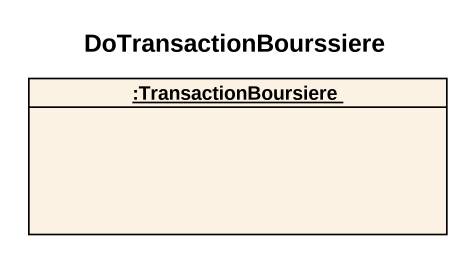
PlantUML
@startuml
title DoTransactionBourssiere
hide circle
hide empty members
object ":TransactionBoursiere" as TransactionBoursiere
@enduml
